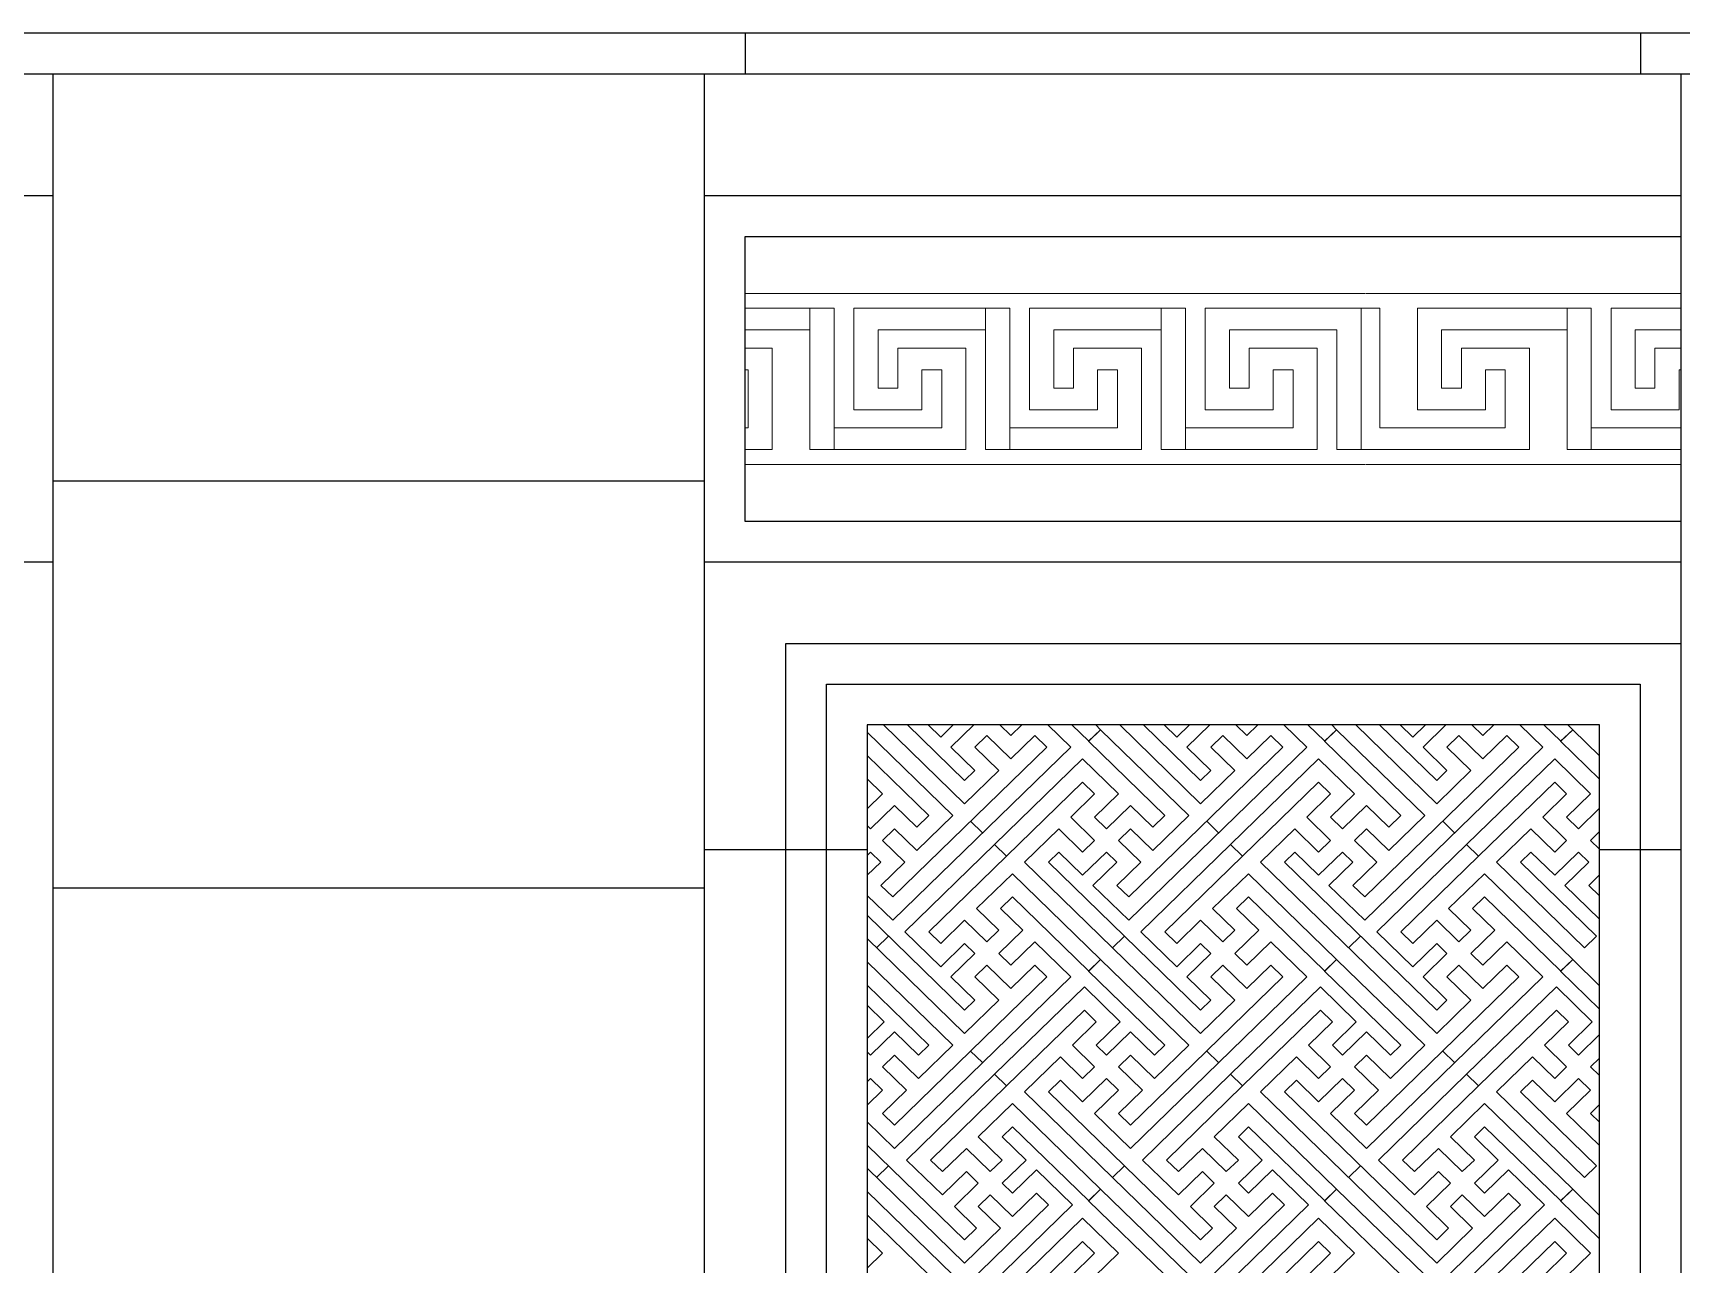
# Model space of a CAD drawing. Extents: x 1188826 to 1909461, y 608442 to 1651179.
# Drawn here: x 1668758 to 1670783, y 1046314 to 1047827 of the extents above; entities that cross this region are included whole.
import ezdxf

# ---------------------------------------------------------------- set-up
doc = ezdxf.new("R2010")
doc.units = 0
doc.header["$LTSCALE"] = 1000
doc.header["$MEASUREMENT"] = 0
doc.linetypes.add('ACAD_ISO10W100', pattern=[18.5, 12, -3, 0.5, -3])
doc.linetypes.add('DOTE', pattern=[2.42, 2, -0.2, 0.02, -0.2])
doc.layers.add('DOTE', color=19, linetype='DOTE', lineweight=9)
doc.layers.add('煤化工粉煤灰', color=7, linetype='Continuous', lineweight=0)
doc.layers.add('分缝', color=37, linetype='Continuous')
doc.layers.add('立面线', color=40, linetype='Continuous')

msp = doc.modelspace()

# ---------------------------------------------------------------- linework, layer by layer
at = {"layer": 'DOTE', "linetype": 'ACAD_ISO10W100', "ltscale": 100}
msp.add_line((1651532.8, 1047826.5), (1678232.8, 1047826.5), dxfattribs=at)
at = {"layer": '分缝'}
for p, q in [((1668782.7, 1047276.5), (1669582.7, 1047276.5)), ((1668782.7, 1046776.5), (1669582.7, 1046776.5))]:
    msp.add_line(p, q, dxfattribs=at)
at = {"layer": '煤化工粉煤灰', "color": 34}
for p, q in [((1670394.1, 1047506.5), (1669632.7, 1047506.5)), ((1669742.1, 1047488.4), (1669632.7, 1047488.4)), ((1669712.4, 1047488.4), (1669712.4, 1047314.7)), ((1669742.1, 1047314.7), (1669742.1, 1047488.4)), ((1669766.4, 1047488.4), (1669766.4, 1047363.7)), ((1669958, 1047488.4), (1669766.4, 1047488.4)), ((1669928.3, 1047488.4), (1669928.3, 1047314.7)), ((1669958, 1047314.7), (1669958, 1047488.4)), ((1669982.2, 1047488.4), (1669982.2, 1047363.7)), ((1670173.8, 1047488.4), (1669982.2, 1047488.4)), ((1670144.1, 1047488.4), (1670144.1, 1047314.7)), ((1670173.8, 1047314.7), (1670173.8, 1047488.4)), ((1670198.1, 1047488.4), (1670198.1, 1047363.7)), ((1670412.6, 1047488.4), (1670198.1, 1047488.4)), ((1670389.6, 1047314.7), (1670389.6, 1047488.4)), ((1670782.8, 1047506.5), (1670394.9, 1047506.5)), ((1670412.6, 1047341.4), (1670412.6, 1047488.4)), ((1670458.9, 1047488.4), (1670458.9, 1047363.7)), ((1670672.5, 1047488.4), (1670458.9, 1047488.4)), ((1670642.8, 1047488.4), (1670642.8, 1047314.7)), ((1670672.5, 1047314.7), (1670672.5, 1047488.4)), ((1670782.8, 1047488.4), (1670696.7, 1047488.4)), ((1670696.7, 1047488.4), (1670696.7, 1047363.7)), ((1669632.7, 1047461.7), (1669712.4, 1047461.7)), ((1669796.1, 1047390.4), (1669796.1, 1047461.7)), ((1669796.1, 1047461.7), (1669928.3, 1047461.7)), ((1670011.9, 1047390.4), (1670011.9, 1047461.7)), ((1670011.9, 1047461.7), (1670144.1, 1047461.7)), ((1670227.8, 1047390.4), (1670227.8, 1047461.7)), ((1670227.8, 1047461.7), (1670360, 1047461.7)), ((1670360, 1047461.7), (1670360, 1047314.7)), ((1670488.6, 1047390.4), (1670488.6, 1047461.7)), ((1670488.6, 1047461.7), (1670642.8, 1047461.7)), ((1670726.4, 1047390.4), (1670726.4, 1047461.7)), ((1670726.4, 1047461.7), (1670782.8, 1047461.7)), ((1669666.2, 1047439.4), (1669632.7, 1047439.4)), ((1669666.2, 1047314.7), (1669666.2, 1047439.4)), ((1669820.4, 1047439.4), (1669820.4, 1047390.4)), ((1669904, 1047439.4), (1669820.4, 1047439.4)), ((1669904, 1047314.7), (1669904, 1047439.4)), ((1670036.2, 1047439.4), (1670036.2, 1047390.4)), ((1670119.8, 1047439.4), (1670036.2, 1047439.4)), ((1670119.8, 1047314.7), (1670119.8, 1047439.4)), ((1670252, 1047439.4), (1670252, 1047390.4)), ((1670335.7, 1047439.4), (1670252, 1047439.4)), ((1670335.7, 1047314.7), (1670335.7, 1047439.4)), ((1670512.9, 1047439.4), (1670512.9, 1047390.4)), ((1670596.5, 1047439.4), (1670512.9, 1047439.4)), ((1670596.5, 1047314.7), (1670596.5, 1047439.4)), ((1670750.7, 1047439.4), (1670750.7, 1047390.4)), ((1670782.8, 1047439.4), (1670750.7, 1047439.4)), ((1669632.7, 1047412.7), (1669636.5, 1047412.7)), ((1669636.5, 1047412.7), (1669636.5, 1047341.4)), ((1669850.1, 1047363.7), (1669850.1, 1047412.7)), ((1669850.1, 1047412.7), (1669874.3, 1047412.7)), ((1669874.3, 1047412.7), (1669874.3, 1047341.4)), ((1670065.9, 1047363.7), (1670065.9, 1047412.7)), ((1670065.9, 1047412.7), (1670090.2, 1047412.7)), ((1670090.2, 1047412.7), (1670090.2, 1047341.4)), ((1670281.7, 1047363.7), (1670281.7, 1047412.7)), ((1670281.7, 1047412.7), (1670306, 1047412.7)), ((1670306, 1047412.7), (1670306, 1047341.4)), ((1670542.6, 1047363.7), (1670542.6, 1047412.7)), ((1670542.6, 1047412.7), (1670566.8, 1047412.7)), ((1670566.8, 1047412.7), (1670566.8, 1047341.4)), ((1670780.4, 1047363.7), (1670780.4, 1047412.7)), ((1670780.4, 1047412.7), (1670782.8, 1047412.7)), ((1669820.4, 1047390.4), (1669796.1, 1047390.4)), ((1670036.2, 1047390.4), (1670011.9, 1047390.4)), ((1670252, 1047390.4), (1670227.8, 1047390.4)), ((1670512.9, 1047390.4), (1670488.6, 1047390.4)), ((1670750.7, 1047390.4), (1670726.4, 1047390.4)), ((1669766.4, 1047363.7), (1669850.1, 1047363.7)), ((1669982.2, 1047363.7), (1670065.9, 1047363.7)), ((1670198.1, 1047363.7), (1670281.7, 1047363.7)), ((1670458.9, 1047363.7), (1670542.6, 1047363.7)), ((1670696.7, 1047363.7), (1670780.4, 1047363.7)), ((1669636.5, 1047341.4), (1669632.7, 1047341.4)), ((1669874.3, 1047341.4), (1669742.1, 1047341.4)), ((1670090.2, 1047341.4), (1669958, 1047341.4)), ((1670306, 1047341.4), (1670173.8, 1047341.4)), ((1670566.8, 1047341.4), (1670412.6, 1047341.4)), ((1670782.8, 1047341.4), (1670672.5, 1047341.4)), ((1669632.7, 1047314.7), (1669666.2, 1047314.7)), ((1669712.4, 1047314.7), (1669904, 1047314.7)), ((1669928.3, 1047314.7), (1670119.8, 1047314.7)), ((1670144.1, 1047314.7), (1670335.7, 1047314.7)), ((1670360, 1047314.7), (1670596.5, 1047314.7)), ((1670642.8, 1047314.7), (1670782.8, 1047314.7)), ((1669632.7, 1047296.5), (1670394.1, 1047296.5)), ((1670394.9, 1047296.5), (1670782.8, 1047296.5)), ((1669887.8, 1046865.4), (1669782.7, 1046967.6)), ((1669803, 1046976.5), (1669902.5, 1046879.7)), ((1669832.4, 1046976.5), (1669902.5, 1046908.3)), ((1669857.6, 1046976.5), (1669873.1, 1046961.5)), ((1669873.1, 1046961.5), (1669888.6, 1046976.5)), ((1669885.7, 1046949.2), (1669913.8, 1046976.5)), ((1669915.1, 1046949.2), (1669929.8, 1046963.5)), ((1669929.8, 1046963.5), (1669959.3, 1046934.9)), ((1669945.9, 1046976.5), (1669959.3, 1046963.5)), ((1669959.3, 1046963.5), (1669972.6, 1046976.5)), ((1669959.3, 1046934.9), (1669988.7, 1046963.5)), ((1669988.7, 1046963.5), (1670003.4, 1046949.2)), ((1670004.8, 1046976.5), (1670032.8, 1046949.2)), ((1670034.2, 1046976.5), (1670054.9, 1046956.4)), ((1670054.8, 1046956.4), (1670069.6, 1046970.7)), ((1670054.9, 1046956.4), (1670069.6, 1046970.7)), ((1670063.6, 1046976.5), (1670069.6, 1046970.7)), ((1670177.8, 1046865.4), (1670069.6, 1046970.7)), ((1670093, 1046976.5), (1670192.5, 1046879.7)), ((1670122.4, 1046976.5), (1670192.5, 1046908.3)), ((1670147.6, 1046976.5), (1670163.1, 1046961.5)), ((1670163.1, 1046961.5), (1670178.6, 1046976.5)), ((1670175.7, 1046949.2), (1670203.8, 1046976.5)), ((1670205.1, 1046949.2), (1670219.8, 1046963.5)), ((1670219.8, 1046963.5), (1670249.3, 1046934.9)), ((1670235.9, 1046976.5), (1670249.3, 1046963.5)), ((1670249.3, 1046963.5), (1670262.6, 1046976.5)), ((1670249.3, 1046934.9), (1670278.7, 1046963.5)), ((1670278.7, 1046963.5), (1670293.4, 1046949.2)), ((1670294.8, 1046976.5), (1670322.8, 1046949.2)), ((1670324.2, 1046976.5), (1670344.9, 1046956.4)), ((1670344.8, 1046956.4), (1670359.6, 1046970.7)), ((1670344.9, 1046956.4), (1670359.6, 1046970.7)), ((1670353.6, 1046976.5), (1670359.6, 1046970.7)), ((1670467.8, 1046865.4), (1670359.6, 1046970.7)), ((1670383, 1046976.5), (1670482.5, 1046879.7)), ((1670412.4, 1046976.5), (1670482.5, 1046908.3)), ((1670437.6, 1046976.5), (1670453.1, 1046961.5)), ((1670453.1, 1046961.5), (1670468.6, 1046976.5)), ((1670465.7, 1046949.2), (1670493.8, 1046976.5)), ((1670495.1, 1046949.2), (1670509.8, 1046963.5)), ((1670509.8, 1046963.5), (1670539.3, 1046934.9)), ((1670525.9, 1046976.5), (1670539.3, 1046963.5)), ((1670539.3, 1046963.5), (1670552.6, 1046976.5)), ((1670539.3, 1046934.9), (1670568.7, 1046963.5)), ((1670568.7, 1046963.5), (1670583.4, 1046949.2)), ((1670584.8, 1046976.5), (1670612.8, 1046949.2)), ((1670614.2, 1046976.5), (1670634.9, 1046956.4)), ((1670634.8, 1046956.4), (1670649.6, 1046970.7)), ((1670634.9, 1046956.4), (1670649.6, 1046970.7)), ((1670643.6, 1046976.5), (1670649.6, 1046970.7)), ((1670682.7, 1046938.4), (1670649.6, 1046970.7)), ((1669814.2, 1046736.6), (1670032.8, 1046949.2)), ((1669814.2, 1046765.2), (1670003.4, 1046949.2)), ((1669885.7, 1046949.2), (1669915.1, 1046920.6)), ((1669915.1, 1046949.2), (1669944.6, 1046920.6)), ((1670148.4, 1046865.4), (1670054.8, 1046956.4)), ((1670104.2, 1046736.6), (1670322.8, 1046949.2)), ((1670104.2, 1046765.2), (1670293.4, 1046949.2)), ((1670175.7, 1046949.2), (1670205.1, 1046920.6)), ((1670205.1, 1046949.2), (1670234.6, 1046920.6)), ((1670438.4, 1046865.4), (1670344.8, 1046956.4)), ((1670394.2, 1046736.6), (1670612.8, 1046949.2)), ((1670394.2, 1046765.2), (1670583.4, 1046949.2)), ((1670465.7, 1046949.2), (1670495.1, 1046920.6)), ((1670495.1, 1046949.2), (1670524.6, 1046920.6)), ((1670682.7, 1046909.8), (1670634.8, 1046956.4)), ((1669858.4, 1046865.4), (1669782.7, 1046939)), ((1669939.2, 1046829.6), (1670047.5, 1046934.9)), ((1670091.6, 1046891.9), (1670047.5, 1046934.9)), ((1670229.2, 1046829.6), (1670337.5, 1046934.9)), ((1670381.6, 1046891.9), (1670337.5, 1046934.9)), ((1670519.2, 1046829.6), (1670627.5, 1046934.9)), ((1670671.6, 1046891.9), (1670627.5, 1046934.9)), ((1669801.6, 1046891.9), (1669782.7, 1046910.3)), ((1669902.5, 1046879.7), (1669944.6, 1046920.6)), ((1669902.5, 1046908.3), (1669915.1, 1046920.6)), ((1669954, 1046815.3), (1670047.5, 1046906.3)), ((1670062.2, 1046891.9), (1670047.5, 1046906.3)), ((1670192.5, 1046879.7), (1670234.6, 1046920.6)), ((1670192.5, 1046908.3), (1670205.1, 1046920.6)), ((1670244, 1046815.3), (1670337.5, 1046906.3)), ((1670352.2, 1046891.9), (1670337.5, 1046906.3)), ((1670482.5, 1046879.7), (1670524.6, 1046920.6)), ((1670482.5, 1046908.3), (1670495.1, 1046920.6)), ((1670534, 1046815.3), (1670627.5, 1046906.3)), ((1670642.2, 1046891.9), (1670627.5, 1046906.3)), ((1669782.7, 1046873.6), (1669801.6, 1046891.9)), ((1670032.8, 1046863.3), (1670062.2, 1046891.9)), ((1670062.2, 1046863.3), (1670091.6, 1046891.9)), ((1670322.8, 1046863.3), (1670352.2, 1046891.9)), ((1670352.2, 1046863.3), (1670381.6, 1046891.9)), ((1670612.8, 1046863.3), (1670642.2, 1046891.9)), ((1670642.2, 1046863.3), (1670671.6, 1046891.9)), ((1669786.9, 1046849), (1669816.3, 1046877.6)), ((1669843.7, 1046851.1), (1669816.3, 1046877.6)), ((1669843.7, 1046822.4), (1669887.8, 1046865.4)), ((1669843.7, 1046851.1), (1669858.4, 1046865.4)), ((1670062.2, 1046834.7), (1670032.8, 1046863.3)), ((1670076.9, 1046849), (1670062.2, 1046863.3)), ((1670076.9, 1046849), (1670106.3, 1046877.6)), ((1670133.7, 1046851.1), (1670106.3, 1046877.6)), ((1670133.7, 1046822.4), (1670177.8, 1046865.4)), ((1670133.7, 1046851.1), (1670148.4, 1046865.4)), ((1670352.2, 1046834.7), (1670322.8, 1046863.3)), ((1670366.9, 1046849), (1670352.2, 1046863.3)), ((1670366.9, 1046849), (1670396.3, 1046877.6)), ((1670423.7, 1046851.1), (1670396.3, 1046877.6)), ((1670423.7, 1046822.4), (1670467.8, 1046865.4)), ((1670423.7, 1046851.1), (1670438.4, 1046865.4)), ((1670642.2, 1046834.7), (1670612.8, 1046863.3)), ((1670656.9, 1046849), (1670642.2, 1046863.3)), ((1670656.9, 1046849), (1670682.7, 1046874.1)), ((1669801.6, 1046834.7), (1669816.3, 1046849)), ((1669843.7, 1046822.4), (1669816.3, 1046849)), ((1669924.6, 1046843.9), (1669909.9, 1046858.2)), ((1669976, 1046808.1), (1670018.1, 1046849)), ((1670047.5, 1046820.4), (1670018.1, 1046849)), ((1670091.6, 1046834.7), (1670106.3, 1046849)), ((1670133.7, 1046822.4), (1670106.3, 1046849)), ((1670214.6, 1046843.9), (1670199.9, 1046858.2)), ((1670266, 1046808.1), (1670308.1, 1046849)), ((1670337.5, 1046820.4), (1670308.1, 1046849)), ((1670381.6, 1046834.7), (1670396.3, 1046849)), ((1670423.7, 1046822.4), (1670396.3, 1046849)), ((1670504.6, 1046843.9), (1670489.9, 1046858.2)), ((1670556, 1046808.1), (1670598.1, 1046849)), ((1670627.5, 1046820.4), (1670598.1, 1046849)), ((1670671.6, 1046834.7), (1670682.7, 1046845.5)), ((1669799.5, 1046808.1), (1669786.9, 1046820.4)), ((1669829, 1046808.1), (1669801.6, 1046834.7)), ((1669829, 1046722.2), (1669939.3, 1046829.6)), ((1669954, 1046815.3), (1669939.2, 1046829.6)), ((1669939.3, 1046829.6), (1669954, 1046815.3)), ((1670005.4, 1046808.1), (1670018.1, 1046820.4)), ((1670047.5, 1046791.8), (1670018.1, 1046820.4)), ((1670047.5, 1046820.4), (1670062.2, 1046834.7)), ((1670047.5, 1046791.8), (1670076.9, 1046820.4)), ((1670089.5, 1046808.1), (1670076.9, 1046820.4)), ((1670119, 1046808.1), (1670091.6, 1046834.7)), ((1670119, 1046722.2), (1670229.3, 1046829.6)), ((1670244, 1046815.3), (1670229.2, 1046829.6)), ((1670229.3, 1046829.6), (1670244, 1046815.3)), ((1670295.4, 1046808.1), (1670308.1, 1046820.4)), ((1670337.5, 1046791.8), (1670308.1, 1046820.4)), ((1670337.5, 1046820.4), (1670352.2, 1046834.7)), ((1670337.5, 1046791.8), (1670366.9, 1046820.4)), ((1670379.5, 1046808.1), (1670366.9, 1046820.4)), ((1670409, 1046808.1), (1670381.6, 1046834.7)), ((1670409, 1046722.2), (1670519.3, 1046829.6)), ((1670534, 1046815.3), (1670519.2, 1046829.6)), ((1670519.3, 1046829.6), (1670534, 1046815.3)), ((1670585.4, 1046808.1), (1670598.1, 1046820.4)), ((1670627.5, 1046791.8), (1670598.1, 1046820.4)), ((1670627.5, 1046820.4), (1670642.2, 1046834.7)), ((1670627.5, 1046791.8), (1670656.9, 1046820.4)), ((1670669.5, 1046808.1), (1670656.9, 1046820.4)), ((1670682.7, 1046823.9), (1670671.6, 1046834.7)), ((1669782.7, 1046791.8), (1669799.5, 1046808.1)), ((1669799.5, 1046779.5), (1669829, 1046808.1)), ((1669858.4, 1046722.2), (1669954, 1046815.3)), ((1670192.5, 1046597.5), (1669976, 1046808.1)), ((1670192.5, 1046626.1), (1670005.4, 1046808.1)), ((1670060.1, 1046779.5), (1670089.5, 1046808.1)), ((1670089.5, 1046779.5), (1670119, 1046808.1)), ((1670148.4, 1046722.2), (1670244, 1046815.3)), ((1670266, 1046808.1), (1670482.5, 1046597.5)), ((1670295.4, 1046808.1), (1670482.5, 1046626.1)), ((1670350.1, 1046779.5), (1670379.5, 1046808.1)), ((1670379.5, 1046779.5), (1670409, 1046808.1)), ((1670438.4, 1046722.2), (1670534, 1046815.3)), ((1670664.3, 1046702.8), (1670556, 1046808.1)), ((1670679, 1046717.1), (1670585.4, 1046808.1)), ((1670640.1, 1046779.5), (1670669.5, 1046808.1)), ((1669814.2, 1046765.2), (1669799.5, 1046779.5)), ((1669917.2, 1046750.9), (1669961.4, 1046793.8)), ((1669961.4, 1046793.8), (1670069.6, 1046688.5)), ((1670104.2, 1046736.6), (1670060.1, 1046779.5)), ((1670104.2, 1046765.2), (1670089.5, 1046779.5)), ((1670207.2, 1046750.9), (1670251.4, 1046793.8)), ((1670251.4, 1046793.8), (1670359.6, 1046688.5)), ((1670394.2, 1046736.6), (1670350.1, 1046779.5)), ((1670394.2, 1046765.2), (1670379.5, 1046779.5)), ((1670497.2, 1046750.9), (1670541.4, 1046793.8)), ((1670541.4, 1046793.8), (1670649.6, 1046688.5)), ((1670682.7, 1046738), (1670640.1, 1046779.5)), ((1670669.5, 1046779.5), (1670682.7, 1046792.3)), ((1670682.7, 1046766.6), (1670669.5, 1046779.5)), ((1669814.2, 1046736.6), (1669782.7, 1046767.2)), ((1669946.7, 1046750.9), (1669961.4, 1046765.2)), ((1669961.4, 1046765.2), (1670054.9, 1046674.2)), ((1670236.7, 1046750.9), (1670251.4, 1046765.2)), ((1670251.4, 1046765.2), (1670344.9, 1046674.2)), ((1670526.7, 1046750.9), (1670541.4, 1046765.2)), ((1670541.4, 1046765.2), (1670634.9, 1046674.2)), ((1669902.5, 1046626.1), (1669782.7, 1046742.7)), ((1669917.2, 1046750.9), (1669944.6, 1046724.3)), ((1669946.7, 1046750.9), (1669974, 1046724.3)), ((1670207.2, 1046750.9), (1670234.6, 1046724.3)), ((1670236.7, 1046750.9), (1670264, 1046724.3)), ((1670497.2, 1046750.9), (1670524.6, 1046724.3)), ((1670526.7, 1046750.9), (1670554, 1046724.3)), ((1669829, 1046722.2), (1669873.1, 1046679.3)), ((1669858.4, 1046722.2), (1669873.1, 1046707.9)), ((1669873.1, 1046707.9), (1669902.5, 1046736.6)), ((1669902.5, 1046736.6), (1669929.8, 1046710)), ((1669929.8, 1046710), (1669944.6, 1046724.3)), ((1669944.6, 1046695.7), (1669974, 1046724.3)), ((1670119, 1046722.2), (1670163.1, 1046679.3)), ((1670148.4, 1046722.2), (1670163.1, 1046707.9)), ((1670163.1, 1046707.9), (1670192.5, 1046736.6)), ((1670192.5, 1046736.6), (1670219.8, 1046710)), ((1670219.8, 1046710), (1670234.6, 1046724.3)), ((1670234.6, 1046695.7), (1670264, 1046724.3)), ((1670409, 1046722.2), (1670453.1, 1046679.3)), ((1670438.4, 1046722.2), (1670453.1, 1046707.9)), ((1670453.1, 1046707.9), (1670482.5, 1046736.6)), ((1670482.5, 1046736.6), (1670509.8, 1046710)), ((1670509.8, 1046710), (1670524.6, 1046724.3)), ((1670524.6, 1046695.7), (1670554, 1046724.3)), ((1669902.5, 1046597.5), (1669782.7, 1046714)), ((1669794.3, 1046702.8), (1669809, 1046717.1)), ((1669873.1, 1046679.3), (1669902.5, 1046707.9)), ((1669902.5, 1046707.9), (1669915.1, 1046695.7)), ((1669959.3, 1046681.3), (1669988.7, 1046710)), ((1669988.7, 1046710), (1670032.8, 1046667)), ((1670084.3, 1046702.8), (1670099, 1046717.1)), ((1670163.1, 1046679.3), (1670192.5, 1046707.9)), ((1670192.5, 1046707.9), (1670205.1, 1046695.7)), ((1670249.3, 1046681.3), (1670278.7, 1046710)), ((1670278.7, 1046710), (1670322.8, 1046667)), ((1670374.3, 1046702.8), (1670389, 1046717.1)), ((1670453.1, 1046679.3), (1670482.5, 1046707.9)), ((1670482.5, 1046707.9), (1670495.1, 1046695.7)), ((1670539.3, 1046681.3), (1670568.7, 1046710)), ((1670568.7, 1046710), (1670612.8, 1046667)), ((1670664.3, 1046702.8), (1670679, 1046717.1)), ((1669782.7, 1046685.4), (1669887.8, 1046583.2)), ((1669885.7, 1046667), (1669915.1, 1046695.7)), ((1669915.1, 1046667), (1669929.8, 1046681.3)), ((1669929.8, 1046681.3), (1669959.3, 1046652.7)), ((1669944.6, 1046695.7), (1669959.3, 1046681.3)), ((1669959.3, 1046652.7), (1669988.7, 1046681.3)), ((1669988.7, 1046681.3), (1670003.4, 1046667)), ((1670069.6, 1046688.5), (1670054.8, 1046674.2)), ((1670054.9, 1046674.2), (1670069.6, 1046688.5)), ((1670069.6, 1046688.5), (1670177.8, 1046583.2)), ((1670175.7, 1046667), (1670205.1, 1046695.7)), ((1670205.1, 1046667), (1670219.8, 1046681.3)), ((1670219.8, 1046681.3), (1670249.3, 1046652.7)), ((1670234.6, 1046695.7), (1670249.3, 1046681.3)), ((1670249.3, 1046652.7), (1670278.7, 1046681.3)), ((1670278.7, 1046681.3), (1670293.4, 1046667)), ((1670359.6, 1046688.5), (1670344.8, 1046674.2)), ((1670344.9, 1046674.2), (1670359.6, 1046688.5)), ((1670359.6, 1046688.5), (1670467.8, 1046583.2)), ((1670465.7, 1046667), (1670495.1, 1046695.7)), ((1670495.1, 1046667), (1670509.8, 1046681.3)), ((1670509.8, 1046681.3), (1670539.3, 1046652.7)), ((1670524.6, 1046695.7), (1670539.3, 1046681.3)), ((1670539.3, 1046652.7), (1670568.7, 1046681.3)), ((1670568.7, 1046681.3), (1670583.4, 1046667)), ((1670649.6, 1046688.5), (1670634.8, 1046674.2)), ((1670634.9, 1046674.2), (1670649.6, 1046688.5)), ((1670649.6, 1046688.5), (1670682.7, 1046656.2)), ((1670032.8, 1046667), (1669816.3, 1046456.4)), ((1670003.4, 1046667), (1669816.3, 1046485.1)), ((1669885.7, 1046667), (1669915.1, 1046638.4)), ((1669915.1, 1046667), (1669944.6, 1046638.4)), ((1670054.8, 1046674.2), (1670148.4, 1046583.2)), ((1670322.8, 1046667), (1670106.3, 1046456.4)), ((1670293.4, 1046667), (1670106.3, 1046485.1)), ((1670175.7, 1046667), (1670205.1, 1046638.4)), ((1670205.1, 1046667), (1670234.6, 1046638.4)), ((1670344.8, 1046674.2), (1670438.4, 1046583.2)), ((1670396.3, 1046456.4), (1670612.8, 1046667)), ((1670396.3, 1046485.1), (1670583.4, 1046667)), ((1670465.7, 1046667), (1670495.1, 1046638.4)), ((1670495.1, 1046667), (1670524.6, 1046638.4)), ((1670634.8, 1046674.2), (1670682.7, 1046627.6)), ((1669782.7, 1046656.8), (1669858.4, 1046583.2)), ((1669902.5, 1046597.5), (1669944.6, 1046638.4)), ((1669902.5, 1046626.1), (1669915.1, 1046638.4)), ((1670049.6, 1046654.8), (1669939.2, 1046547.4)), ((1670049.6, 1046654.8), (1670093.7, 1046611.8)), ((1670192.5, 1046597.5), (1670234.6, 1046638.4)), ((1670192.5, 1046626.1), (1670205.1, 1046638.4)), ((1670339.6, 1046654.8), (1670229.2, 1046547.4)), ((1670339.6, 1046654.8), (1670383.7, 1046611.8)), ((1670482.5, 1046597.5), (1670524.6, 1046638.4)), ((1670482.5, 1046626.1), (1670495.1, 1046638.4)), ((1670629.6, 1046654.8), (1670519.2, 1046547.4)), ((1670629.6, 1046654.8), (1670673.7, 1046611.8)), ((1669782.7, 1046632.3), (1669803.7, 1046611.8)), ((1670049.6, 1046626.1), (1669954, 1046533.1)), ((1670049.6, 1046626.1), (1670064.3, 1046611.8)), ((1670339.6, 1046626.1), (1670244, 1046533.1)), ((1670339.6, 1046626.1), (1670354.3, 1046611.8)), ((1670629.6, 1046626.1), (1670534, 1046533.1)), ((1670629.6, 1046626.1), (1670644.3, 1046611.8)), ((1669803.7, 1046611.8), (1669782.7, 1046591.4)), ((1669816.3, 1046599.6), (1669786.9, 1046570.9)), ((1669816.3, 1046599.6), (1669845.8, 1046570.9)), ((1670064.3, 1046611.8), (1670034.9, 1046583.2)), ((1670093.7, 1046611.8), (1670064.3, 1046583.2)), ((1670106.3, 1046599.6), (1670076.9, 1046570.9)), ((1670106.3, 1046599.6), (1670135.8, 1046570.9)), ((1670354.3, 1046611.8), (1670324.9, 1046583.2)), ((1670383.7, 1046611.8), (1670354.3, 1046583.2)), ((1670396.3, 1046599.6), (1670366.9, 1046570.9)), ((1670396.3, 1046599.6), (1670425.8, 1046570.9)), ((1670644.3, 1046611.8), (1670614.9, 1046583.2)), ((1670673.7, 1046611.8), (1670644.3, 1046583.2)), ((1669887.8, 1046583.2), (1669845.8, 1046542.3)), ((1669858.4, 1046583.2), (1669845.8, 1046570.9)), ((1670034.9, 1046583.2), (1670062.2, 1046556.6)), ((1670064.3, 1046583.2), (1670076.9, 1046570.9)), ((1670177.8, 1046583.2), (1670135.8, 1046542.3)), ((1670148.4, 1046583.2), (1670135.8, 1046570.9)), ((1670324.9, 1046583.2), (1670352.2, 1046556.6)), ((1670354.3, 1046583.2), (1670366.9, 1046570.9)), ((1670467.8, 1046583.2), (1670425.8, 1046542.3)), ((1670438.4, 1046583.2), (1670425.8, 1046570.9)), ((1670614.9, 1046583.2), (1670642.2, 1046556.6)), ((1670644.3, 1046583.2), (1670656.9, 1046570.9)), ((1670682.7, 1046596.1), (1670656.9, 1046570.9)), ((1669816.3, 1046570.9), (1669801.6, 1046556.6)), ((1669801.6, 1046556.6), (1669831.1, 1046528)), ((1669816.3, 1046570.9), (1669845.8, 1046542.3)), ((1669909.9, 1046576), (1669924.6, 1046561.7)), ((1670020.2, 1046568.9), (1669976, 1046526)), ((1670020.2, 1046568.9), (1670047.5, 1046542.3)), ((1670062.2, 1046556.6), (1670047.5, 1046542.3)), ((1670106.3, 1046570.9), (1670091.6, 1046556.6)), ((1670091.6, 1046556.6), (1670121.1, 1046528)), ((1670106.3, 1046570.9), (1670135.8, 1046542.3)), ((1670199.9, 1046576), (1670214.6, 1046561.7)), ((1670310.2, 1046568.9), (1670266, 1046526)), ((1670310.2, 1046568.9), (1670337.5, 1046542.3)), ((1670352.2, 1046556.6), (1670337.5, 1046542.3)), ((1670396.3, 1046570.9), (1670381.6, 1046556.6)), ((1670381.6, 1046556.6), (1670411.1, 1046528)), ((1670396.3, 1046570.9), (1670425.8, 1046542.3)), ((1670489.9, 1046576), (1670504.6, 1046561.7)), ((1670600.2, 1046568.9), (1670556, 1046526)), ((1670600.2, 1046568.9), (1670627.5, 1046542.3)), ((1670642.2, 1046556.6), (1670627.5, 1046542.3)), ((1670682.7, 1046567.4), (1670671.6, 1046556.6)), ((1670671.6, 1046556.6), (1670682.7, 1046545.8)), ((1669786.9, 1046542.3), (1669801.6, 1046528)), ((1669939.3, 1046547.4), (1669831.1, 1046442.1)), ((1669939.2, 1046547.4), (1669954, 1046533.1)), ((1669954, 1046533.1), (1669939.3, 1046547.4)), ((1670020.2, 1046540.3), (1670005.4, 1046526)), ((1670020.2, 1046540.3), (1670047.5, 1046513.7)), ((1670076.9, 1046542.3), (1670047.5, 1046513.7)), ((1670076.9, 1046542.3), (1670091.6, 1046528)), ((1670229.3, 1046547.4), (1670121.1, 1046442.1)), ((1670229.2, 1046547.4), (1670244, 1046533.1)), ((1670244, 1046533.1), (1670229.3, 1046547.4)), ((1670310.2, 1046540.3), (1670295.4, 1046526)), ((1670310.2, 1046540.3), (1670337.5, 1046513.7)), ((1670366.9, 1046542.3), (1670337.5, 1046513.7)), ((1670366.9, 1046542.3), (1670381.6, 1046528)), ((1670519.3, 1046547.4), (1670411.1, 1046442.1)), ((1670519.2, 1046547.4), (1670534, 1046533.1)), ((1670534, 1046533.1), (1670519.3, 1046547.4)), ((1670600.2, 1046540.3), (1670585.4, 1046526)), ((1670600.2, 1046540.3), (1670627.5, 1046513.7)), ((1670656.9, 1046542.3), (1670627.5, 1046513.7)), ((1670656.9, 1046542.3), (1670671.6, 1046528)), ((1669801.6, 1046528), (1669782.7, 1046509.6)), ((1669831.1, 1046528), (1669801.6, 1046499.4)), ((1669954, 1046533.1), (1669860.5, 1046442.1)), ((1669976, 1046526), (1670192.5, 1046315.4)), ((1670005.4, 1046526), (1670192.5, 1046344)), ((1670091.6, 1046528), (1670062.2, 1046499.4)), ((1670121.1, 1046528), (1670091.6, 1046499.4)), ((1670244, 1046533.1), (1670150.5, 1046442.1)), ((1670482.5, 1046315.4), (1670266, 1046526)), ((1670482.5, 1046344), (1670295.4, 1046526)), ((1670381.6, 1046528), (1670352.2, 1046499.4)), ((1670411.1, 1046528), (1670381.6, 1046499.4)), ((1670534, 1046533.1), (1670440.5, 1046442.1)), ((1670556, 1046526), (1670664.3, 1046420.7)), ((1670585.4, 1046526), (1670679, 1046435)), ((1670671.6, 1046528), (1670642.2, 1046499.4)), ((1669801.6, 1046499.4), (1669816.3, 1046485.1)), ((1669961.4, 1046511.6), (1669919.3, 1046470.7)), ((1670069.6, 1046406.3), (1669961.4, 1046511.6)), ((1670062.2, 1046499.4), (1670106.3, 1046456.4)), ((1670091.6, 1046499.4), (1670106.3, 1046485.1)), ((1670251.4, 1046511.6), (1670209.3, 1046470.7)), ((1670359.6, 1046406.3), (1670251.4, 1046511.6)), ((1670352.2, 1046499.4), (1670396.3, 1046456.4)), ((1670381.6, 1046499.4), (1670396.3, 1046485.1)), ((1670541.4, 1046511.6), (1670499.3, 1046470.7)), ((1670649.6, 1046406.3), (1670541.4, 1046511.6)), ((1670642.2, 1046499.4), (1670682.7, 1046459.9)), ((1670682.7, 1046510.2), (1670671.6, 1046499.4)), ((1670671.6, 1046499.4), (1670682.7, 1046488.6)), ((1669782.7, 1046489.1), (1669816.3, 1046456.4)), ((1669961.4, 1046483), (1669948.8, 1046470.7)), ((1670054.9, 1046392), (1669961.4, 1046483)), ((1670251.4, 1046483), (1670238.8, 1046470.7)), ((1670344.9, 1046392), (1670251.4, 1046483)), ((1670541.4, 1046483), (1670528.8, 1046470.7)), ((1670634.9, 1046392), (1670541.4, 1046483)), ((1669782.7, 1046460.5), (1669902.5, 1046344)), ((1669904.6, 1046456.4), (1669875.2, 1046427.8)), ((1669934, 1046427.8), (1669904.6, 1046456.4)), ((1669948.8, 1046442.1), (1669919.3, 1046470.7)), ((1669978.2, 1046442.1), (1669948.8, 1046470.7)), ((1670194.6, 1046456.4), (1670165.2, 1046427.8)), ((1670224, 1046427.8), (1670194.6, 1046456.4)), ((1670238.8, 1046442.1), (1670209.3, 1046470.7)), ((1670268.2, 1046442.1), (1670238.8, 1046470.7)), ((1670484.6, 1046456.4), (1670455.2, 1046427.8)), ((1670514, 1046427.8), (1670484.6, 1046456.4)), ((1670528.8, 1046442.1), (1670499.3, 1046470.7)), ((1670558.2, 1046442.1), (1670528.8, 1046470.7)), ((1669809, 1046435), (1669794.3, 1046420.7)), ((1669875.2, 1046399.2), (1669831.1, 1046442.1)), ((1669875.2, 1046427.8), (1669860.5, 1046442.1)), ((1669948.8, 1046442.1), (1669934, 1046427.8)), ((1669978.2, 1046442.1), (1669948.8, 1046413.5)), ((1670099, 1046435), (1670084.3, 1046420.7)), ((1670165.2, 1046399.2), (1670121.1, 1046442.1)), ((1670165.2, 1046427.8), (1670150.5, 1046442.1)), ((1670238.8, 1046442.1), (1670224, 1046427.8)), ((1670268.2, 1046442.1), (1670238.8, 1046413.5)), ((1670389, 1046435), (1670374.3, 1046420.7)), ((1670455.2, 1046399.2), (1670411.1, 1046442.1)), ((1670455.2, 1046427.8), (1670440.5, 1046442.1)), ((1670528.8, 1046442.1), (1670514, 1046427.8)), ((1670558.2, 1046442.1), (1670528.8, 1046413.5)), ((1670679, 1046435), (1670664.3, 1046420.7)), ((1669782.7, 1046431.9), (1669902.5, 1046315.4)), ((1669904.6, 1046427.8), (1669875.2, 1046399.2)), ((1669919.3, 1046413.5), (1669904.6, 1046427.8)), ((1669990.8, 1046429.9), (1669961.4, 1046401.2)), ((1670034.9, 1046386.9), (1669990.8, 1046429.9)), ((1670194.6, 1046427.8), (1670165.2, 1046399.2)), ((1670209.3, 1046413.5), (1670194.6, 1046427.8)), ((1670280.8, 1046429.9), (1670251.4, 1046401.2)), ((1670324.9, 1046386.9), (1670280.8, 1046429.9)), ((1670484.6, 1046427.8), (1670455.2, 1046399.2)), ((1670499.3, 1046413.5), (1670484.6, 1046427.8)), ((1670570.8, 1046429.9), (1670541.4, 1046401.2)), ((1670614.9, 1046386.9), (1670570.8, 1046429.9)), ((1669887.8, 1046301), (1669782.7, 1046403.3)), ((1669919.3, 1046413.5), (1669889.9, 1046384.9)), ((1669934, 1046399.2), (1669919.3, 1046384.9)), ((1669961.4, 1046372.6), (1669934, 1046399.2)), ((1669961.4, 1046401.2), (1669948.8, 1046413.5)), ((1669990.8, 1046401.2), (1669961.4, 1046372.6)), ((1670005.5, 1046386.9), (1669990.8, 1046401.2)), ((1670054.8, 1046392), (1670069.6, 1046406.3)), ((1670069.6, 1046406.3), (1670054.9, 1046392)), ((1670177.8, 1046301), (1670069.6, 1046406.3)), ((1670209.3, 1046413.5), (1670179.9, 1046384.9)), ((1670224, 1046399.2), (1670209.3, 1046384.9)), ((1670251.4, 1046372.6), (1670224, 1046399.2)), ((1670251.4, 1046401.2), (1670238.8, 1046413.5)), ((1670280.8, 1046401.2), (1670251.4, 1046372.6)), ((1670295.5, 1046386.9), (1670280.8, 1046401.2)), ((1670344.8, 1046392), (1670359.6, 1046406.3)), ((1670359.6, 1046406.3), (1670344.9, 1046392)), ((1670467.8, 1046301), (1670359.6, 1046406.3)), ((1670499.3, 1046413.5), (1670469.9, 1046384.9)), ((1670514, 1046399.2), (1670499.3, 1046384.9)), ((1670541.4, 1046372.6), (1670514, 1046399.2)), ((1670541.4, 1046401.2), (1670528.8, 1046413.5)), ((1670570.8, 1046401.2), (1670541.4, 1046372.6)), ((1670585.5, 1046386.9), (1670570.8, 1046401.2)), ((1670634.8, 1046392), (1670649.6, 1046406.3)), ((1670649.6, 1046406.3), (1670634.9, 1046392)), ((1670682.7, 1046374.1), (1670649.6, 1046406.3)), ((1669858.4, 1046301), (1669782.7, 1046374.6)), ((1669814.2, 1046172.2), (1670034.9, 1046386.9)), ((1669814.2, 1046200.9), (1670005.5, 1046386.9)), ((1669917.2, 1046358.3), (1669889.9, 1046384.9)), ((1669946.7, 1046358.3), (1669919.3, 1046384.9)), ((1670148.4, 1046301), (1670054.8, 1046392)), ((1670104.2, 1046172.2), (1670324.9, 1046386.9)), ((1670104.2, 1046200.9), (1670295.5, 1046386.9)), ((1670207.2, 1046358.3), (1670179.9, 1046384.9)), ((1670236.7, 1046358.3), (1670209.3, 1046384.9)), ((1670438.4, 1046301), (1670344.8, 1046392)), ((1670614.9, 1046386.9), (1670394.2, 1046172.2)), ((1670585.5, 1046386.9), (1670394.2, 1046200.9)), ((1670497.2, 1046358.3), (1670469.9, 1046384.9)), ((1670526.7, 1046358.3), (1670499.3, 1046384.9)), ((1670682.7, 1046345.4), (1670634.8, 1046392)), ((1669946.7, 1046358.3), (1669902.5, 1046315.4)), ((1669917.2, 1046358.3), (1669902.5, 1046344)), ((1669939.2, 1046265.3), (1670047.5, 1046370.6)), ((1670091.6, 1046327.6), (1670047.5, 1046370.6)), ((1670236.7, 1046358.3), (1670192.5, 1046315.4)), ((1670207.2, 1046358.3), (1670192.5, 1046344)), ((1670229.2, 1046265.3), (1670337.5, 1046370.6)), ((1670381.6, 1046327.6), (1670337.5, 1046370.6)), ((1670526.7, 1046358.3), (1670482.5, 1046315.4)), ((1670497.2, 1046358.3), (1670482.5, 1046344)), ((1670519.2, 1046265.3), (1670627.5, 1046370.6)), ((1670671.6, 1046327.6), (1670627.5, 1046370.6)), ((1669801.6, 1046327.6), (1669782.7, 1046346)), ((1669954, 1046251), (1670047.5, 1046341.9)), ((1670062.2, 1046327.6), (1670047.5, 1046341.9)), ((1670244, 1046251), (1670337.5, 1046341.9)), ((1670352.2, 1046327.6), (1670337.5, 1046341.9)), ((1670534, 1046251), (1670627.5, 1046341.9)), ((1670642.2, 1046327.6), (1670627.5, 1046341.9)), ((1669782.7, 1046309.2), (1669801.6, 1046327.6)), ((1670032.8, 1046299), (1670062.2, 1046327.6)), ((1670062.2, 1046299), (1670091.6, 1046327.6)), ((1670322.8, 1046299), (1670352.2, 1046327.6)), ((1670352.2, 1046299), (1670381.6, 1046327.6)), ((1670612.8, 1046299), (1670642.2, 1046327.6)), ((1670642.2, 1046299), (1670671.6, 1046327.6))]:
    msp.add_line(p, q, dxfattribs=at)
at = {"layer": '立面线'}
for p, q in [((1652332.8, 1047826.5), (1677432.8, 1047826.5)), ((1669632.7, 1047826.5), (1669632.7, 1047776.5)), ((1670732.8, 1047826.5), (1670732.8, 1047776.5)), ((1657932.8, 1047776.5), (1671832.8, 1047776.5)), ((1668782.7, 1041876.5), (1668782.7, 1047776.5)), ((1669582.7, 1041876.5), (1669582.7, 1047776.5)), ((1670782.8, 1043076.5), (1670782.8, 1047776.5)), ((1668782.7, 1047626.5), (1660982.8, 1047626.5)), ((1670782.8, 1047626.5), (1669582.7, 1047626.5)), ((1669632.7, 1047576.5), (1670782.8, 1047576.5)), ((1669632.7, 1047226.5), (1669632.7, 1047576.5)), ((1670782.8, 1047226.5), (1669632.7, 1047226.5)), ((1668782.7, 1047176.5), (1660982.8, 1047176.5)), ((1670782.8, 1047176.5), (1669582.7, 1047176.5)), ((1669682.7, 1047076.5), (1670782.7, 1047076.5)), ((1669682.7, 1042073.3), (1669682.7, 1047076.5)), ((1669732.7, 1047026.5), (1670732.7, 1047026.5)), ((1669732.7, 1042123.3), (1669732.7, 1047026.5)), ((1670732.7, 1047026.5), (1670732.8, 1043026.5)), ((1669782.7, 1046976.5), (1669782.7, 1042173.3)), ((1670682.7, 1046976.5), (1669782.7, 1046976.5)), ((1670682.8, 1043026.5), (1670682.7, 1046976.5)), ((1669786.9, 1046849), (1669782.7, 1046853.1)), ((1669782.7, 1046823.3), (1669582.7, 1046823.3)), ((1669782.7, 1046816.3), (1669786.9, 1046820.4)), ((1670782.7, 1046823.3), (1670682.7, 1046823.3)), ((1669782.7, 1046575), (1669786.9, 1046570.9)), ((1669786.9, 1046542.3), (1669782.7, 1046538.2))]:
    msp.add_line(p, q, dxfattribs=at)

doc.saveas('drawing.dxf')
